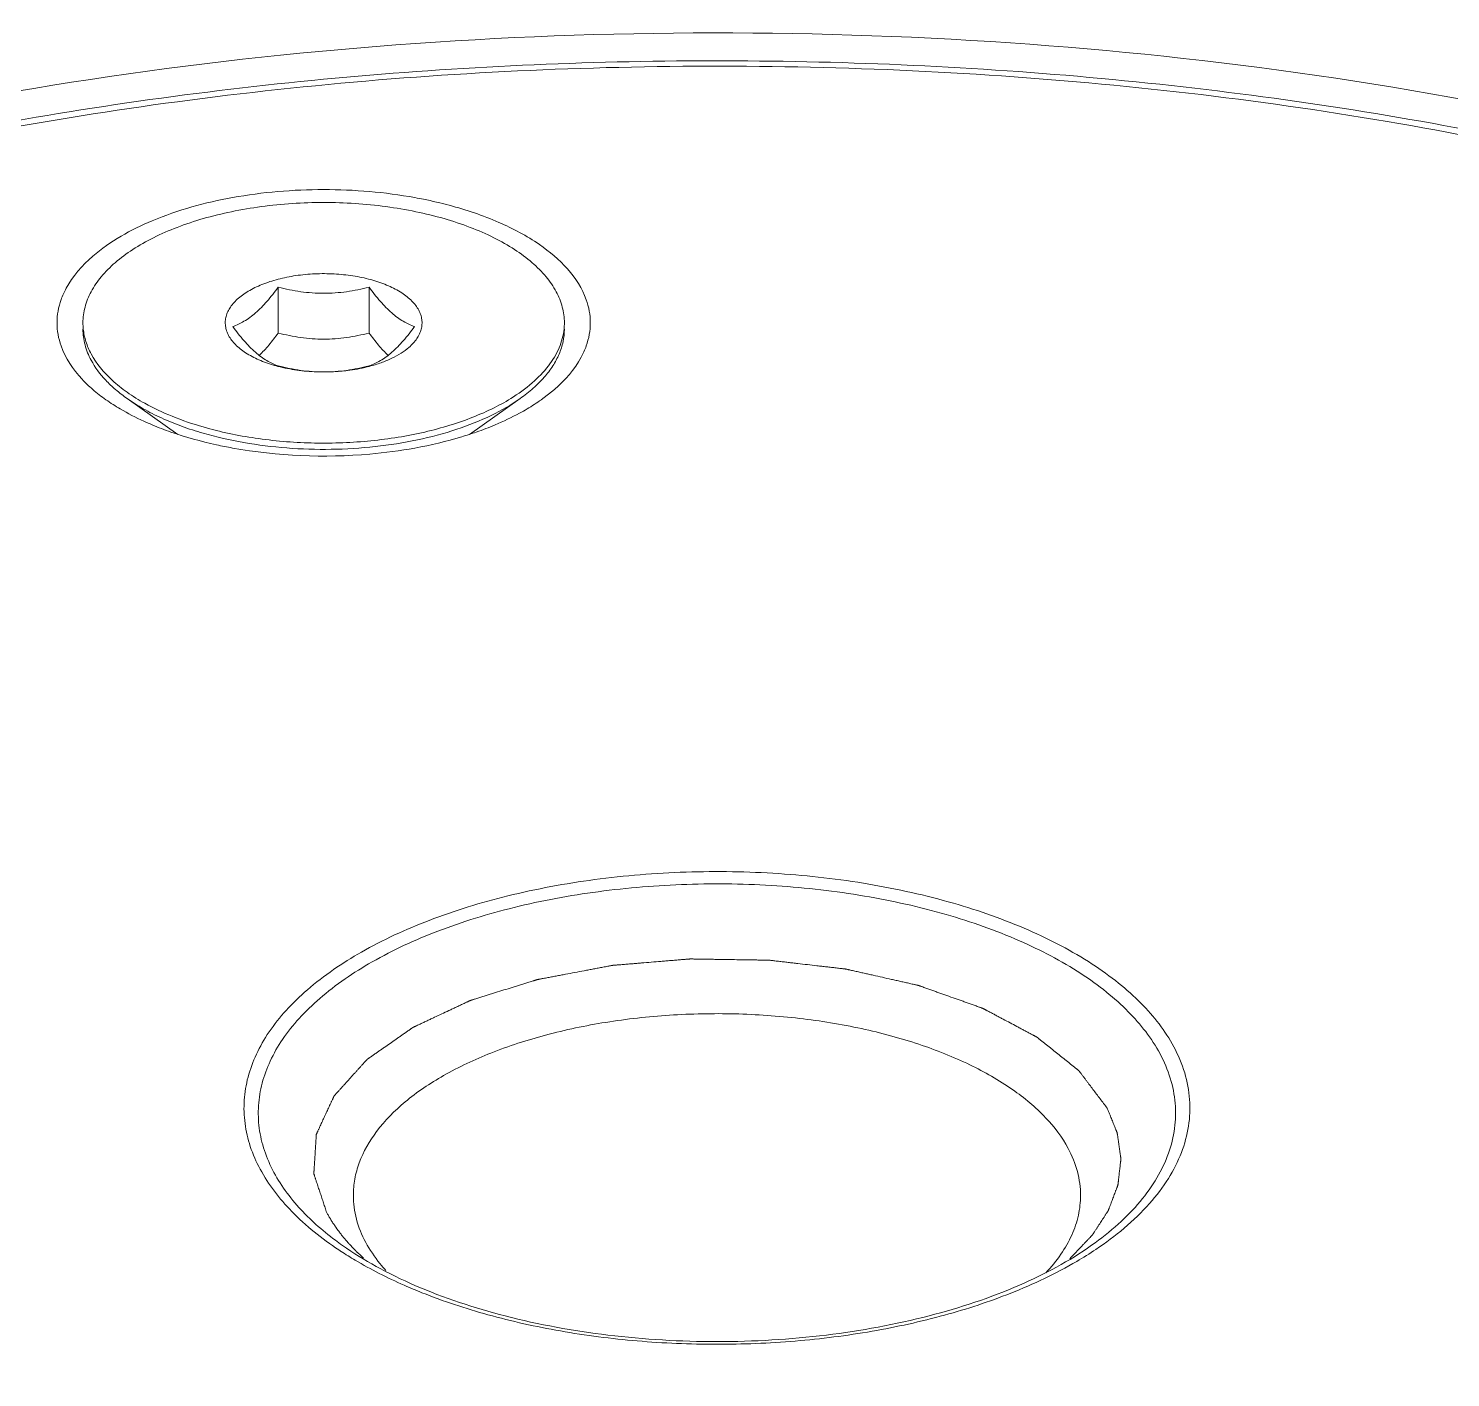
# Model space of a CAD drawing. Header units: millimetres. Extents: x 0 to 4009, y 0 to 2835.
# Drawn here: x 1967.75 to 2002.95, y 2463.78 to 2497.2 of the extents above; entities that cross this region are included whole.
import ezdxf

# ---------------------------------------------------------------- set-up
doc = ezdxf.new("R2010")
doc.units = ezdxf.units.MM
doc.layers.get('0').update_dxf_attribs({"lineweight": 13})

msp = doc.modelspace()

# ---------------------------------------------------------------- linework, layer by layer
for p, q in [((1973.934, 2490.787), (1973.934, 2489.651)), ((1976.184, 2490.787), (1976.184, 2489.651)), ((1971.448, 2487.143), (1970.194, 2488.03)), ((1978.67, 2487.143), (1979.924, 2488.03)), ((1980.775, 2488.255), (1980.446, 2488.001)), ((1994.068, 2467.059), (1994.064, 2467.056))]:
    msp.add_line(p, q)
for centre, radius, start, end in [((1970.599, 2489.905), 1.498, 180.0105, 185.9078), ((1979.522, 2489.905), 1.496, 354.0492, 359.996), ((1974.847, 2492.335), 3.627, 253.9012, 255.3331), ((1975.231, 2492.485), 3.782, 283.8414, 284.6791), ((1975.059, 2493.559), 4.872, 267.9886, 270.9745), ((1975.06, 2493.509), 4.822, 270.9701, 273.5151), ((1975.064, 2493.446), 4.758, 273.5146, 274.9839), ((1972.626, 2492.194), 5.131, 234.826, 239.5326), ((1977.481, 2492.213), 5.152, 300.4703, 305.1499), ((1973.934, 2494.824), 8.073, 247.2844, 250.808), ((1976.192, 2494.797), 8.045, 289.2014, 292.7385), ((1980.334, 2474.308), 8.845, 236.3501, 236.7834), ((1980.666, 2474.824), 9.459, 236.8147, 239.317)]:
    msp.add_arc(centre, radius, start, end)
for points, knots in [([(2036.39, 2477.044), (2034.958, 2479.852), (2031.454, 2483.689), (2025.636, 2487.693), (2020.146, 2490.501), (2013.906, 2492.869), (2004.552, 2495.44), (1991.924, 2497.223), (1976.512, 2497.14), (1963.95, 2495.219), (1954.7, 2492.543), (1948.564, 2490.104), (1943.205, 2487.242), (1940.063, 2484.972), (1938.678, 2483.773)], [0, 0, 0, 0, 0.088881, 0.141375, 0.199264, 0.262136, 0.329285, 0.472453, 0.620055, 0.762514, 0.829074, 0.891229, 0.948342, 1, 1, 1, 1]), ([(1932.194, 2469.594), (1932.194, 2470.424), (1932.346, 2472.103), (1933.02, 2474.576), (1934.127, 2476.987), (1935.646, 2479.312), (1937.557, 2481.537), (1939.84, 2483.651), (1942.476, 2485.64), (1945.444, 2487.494), (1948.721, 2489.202), (1952.282, 2490.752), (1956.099, 2492.133), (1961.577, 2493.762), (1968.865, 2495.294), (1977.974, 2496.311), (1987.299, 2496.504), (1996.545, 2495.867), (2004.037, 2494.645), (2009.745, 2493.255), (2013.774, 2492.039), (2017.574, 2490.645), (2021.115, 2489.083), (2024.37, 2487.364), (2027.314, 2485.5), (2029.926, 2483.5), (2032.846, 2480.757), (2034.629, 2478.402), (2035.517, 2476.744)], [0, 0, 0, 0, 0.020646, 0.041676, 0.063474, 0.086348, 0.110553, 0.136267, 0.163599, 0.192589, 0.223223, 0.255438, 0.289128, 0.324158, 0.397531, 0.474028, 0.551881, 0.629235, 0.704266, 0.740391, 0.775328, 0.808915, 0.841018, 0.871534, 0.900403, 0.927615, 0.953214, 1, 1, 1, 1]), ([(2034.636, 2477.138), (2034.185, 2477.98), (2033.101, 2479.648), (2031.064, 2481.973), (2028.587, 2484.183), (2025.693, 2486.259), (2022.41, 2488.181), (2018.768, 2489.934), (2014.802, 2491.5), (2010.55, 2492.864), (2006.051, 2494.015), (1999.713, 2495.262), (1991.475, 2496.208), (1981.446, 2496.37), (1971.544, 2495.564), (1963.581, 2494.09), (1957.592, 2492.433), (1953.43, 2491), (1949.568, 2489.37), (1946.043, 2487.559), (1942.886, 2485.583), (1940.128, 2483.461), (1938.148, 2481.551), (1936.802, 2479.967), (1935.654, 2478.407), (1934.493, 2476.398), (1933.564, 2473.879), (1933.138, 2471.318), (1933.223, 2468.745), (1933.818, 2466.196), (1934.528, 2464.575), (1934.952, 2463.783)], [0, 0, 0, 0, 0.022934, 0.047544, 0.074031, 0.10249, 0.132931, 0.165291, 0.199452, 0.235247, 0.272476, 0.310905, 0.3903, 0.471244, 0.55141, 0.628527, 0.665302, 0.700574, 0.734151, 0.765882, 0.795666, 0.823463, 0.849311, 0.861546, 0.873352, 0.895795, 0.917016, 0.937486, 0.957762, 0.978422, 1, 1, 1, 1]), ([(1969.343, 2491.555), (1969.776, 2491.929), (1970.901, 2492.55), (1972.856, 2493.083), (1975.059, 2493.269), (1976.573, 2493.141), (1977.316, 2493.006)], [0, 0, 0, 0, 0.206306, 0.454834, 0.727416, 1, 1, 1, 1]), ([(1977.316, 2493.006), (1977.389, 2492.993), (1977.674, 2492.938), (1977.958, 2492.872), (1978.167, 2492.816)], [0, 0, 0, 0, 0.25414, 1, 1, 1, 1]), ([(1978.038, 2492.485), (1977.808, 2492.552), (1977.332, 2492.668), (1976.596, 2492.792), (1975.834, 2492.868), (1975.059, 2492.893), (1974.284, 2492.868), (1973.522, 2492.792), (1972.786, 2492.668), (1972.089, 2492.498), (1971.442, 2492.283), (1970.856, 2492.029), (1970.34, 2491.738), (1969.903, 2491.415), (1969.553, 2491.066), (1969.295, 2490.694), (1969.137, 2490.305), (1969.101, 2490.036), (1969.101, 2489.905)], [0, 0, 0, 0, 0.070402, 0.143616, 0.218736, 0.294834, 0.370931, 0.446055, 0.519262, 0.589668, 0.656485, 0.719057, 0.776906, 0.829795, 0.877802, 0.92142, 0.961647, 1, 1, 1, 1]), ([(1978.167, 2492.816), (1978.585, 2492.704), (1979.364, 2492.441), (1980.606, 2491.789), (1981.36, 2491.04), (1981.559, 2490.478)], [0, 0, 0, 0, 0.306727, 0.577589, 1, 1, 1, 1]), ([(1981.018, 2489.905), (1981.018, 2490.036), (1980.981, 2490.305), (1980.823, 2490.694), (1980.565, 2491.066), (1980.215, 2491.415), (1979.778, 2491.738), (1979.263, 2492.029), (1978.676, 2492.283), (1978.257, 2492.422), (1978.038, 2492.485)], [0, 0, 0, 0, 0.093469, 0.191504, 0.297803, 0.414799, 0.543694, 0.684666, 0.837174, 1, 1, 1, 1]), ([(1968.56, 2490.479), (1968.594, 2490.575), (1968.778, 2490.984), (1969.083, 2491.33), (1969.343, 2491.555)], [0, 0, 0, 0, 0.229745, 1, 1, 1, 1]), ([(1976.277, 2490.96), (1976.134, 2491.001), (1975.836, 2491.067), (1975.374, 2491.12), (1974.901, 2491.128), (1974.434, 2491.09), (1973.99, 2491.008), (1973.586, 2490.884), (1973.236, 2490.725), (1973.035, 2490.588), (1972.95, 2490.514)], [0, 0, 0, 0, 0.128611, 0.263628, 0.401279, 0.537607, 0.668749, 0.791211, 0.902193, 1, 1, 1, 1]), ([(1977.168, 2489.296), (1977.207, 2489.329), (1977.278, 2489.398), (1977.367, 2489.509), (1977.433, 2489.625), (1977.477, 2489.744), (1977.497, 2489.865), (1977.493, 2489.986), (1977.465, 2490.106), (1977.414, 2490.224), (1977.339, 2490.339), (1977.206, 2490.491), (1976.984, 2490.664), (1976.656, 2490.835), (1976.409, 2490.922), (1976.277, 2490.96)], [0, 0, 0, 0, 0.062761, 0.121167, 0.1757, 0.227248, 0.276977, 0.32624, 0.376438, 0.428866, 0.484593, 0.544387, 0.677689, 0.830135, 1, 1, 1, 1]), ([(1972.95, 2490.514), (1972.911, 2490.481), (1972.841, 2490.413), (1972.752, 2490.301), (1972.685, 2490.185), (1972.641, 2490.067), (1972.621, 2489.946), (1972.625, 2489.824), (1972.653, 2489.704), (1972.705, 2489.586), (1972.779, 2489.471), (1972.912, 2489.32), (1973.134, 2489.146), (1973.462, 2488.975), (1973.709, 2488.889), (1973.841, 2488.85)], [0, 0, 0, 0, 0.062761, 0.121167, 0.1757, 0.227248, 0.276977, 0.32624, 0.376438, 0.428866, 0.484593, 0.544387, 0.677689, 0.830135, 1, 1, 1, 1]), ([(1973.372, 2490.149), (1973.473, 2490.237), (1973.671, 2490.442), (1973.846, 2490.666), (1973.934, 2490.787)], [0, 0, 0, 0, 0.47416, 1, 1, 1, 1]), ([(1976.184, 2490.787), (1976.001, 2490.741), (1975.629, 2490.664), (1975.059, 2490.622), (1974.49, 2490.664), (1974.118, 2490.741), (1973.934, 2490.787)], [0, 0, 0, 0, 0.249369, 0.5, 0.750631, 1, 1, 1, 1]), ([(1977.309, 2489.812), (1977.213, 2489.847), (1977.013, 2489.941), (1976.726, 2490.152), (1976.447, 2490.442), (1976.272, 2490.666), (1976.184, 2490.787)], [0, 0, 0, 0, 0.203593, 0.435936, 0.703391, 1, 1, 1, 1]), ([(1968.559, 2489.332), (1968.495, 2489.515), (1968.423, 2489.905), (1968.495, 2490.296), (1968.56, 2490.479)], [0, 0, 0, 0, 0.499811, 1, 1, 1, 1]), ([(1972.809, 2489.812), (1972.905, 2489.847), (1973.105, 2489.941), (1973.283, 2490.072), (1973.372, 2490.149)], [0, 0, 0, 0, 0.467037, 1, 1, 1, 1]), ([(1981.559, 2490.478), (1981.623, 2490.295), (1981.695, 2489.905), (1981.623, 2489.515), (1981.559, 2489.332)], [0, 0, 0, 0, 0.499811, 1, 1, 1, 1]), ([(1972.809, 2489.812), (1972.897, 2489.692), (1973.072, 2489.467), (1973.351, 2489.178), (1973.638, 2488.967), (1973.838, 2488.873), (1973.934, 2488.838)], [0, 0, 0, 0, 0.296609, 0.564064, 0.796406, 1, 1, 1, 1]), ([(1977.309, 2489.812), (1977.221, 2489.692), (1977.046, 2489.468), (1976.848, 2489.263), (1976.747, 2489.174)], [0, 0, 0, 0, 0.52584, 1, 1, 1, 1]), ([(1969.304, 2488.978), (1969.239, 2489.099), (1969.137, 2489.35), (1969.101, 2489.619), (1969.101, 2489.75)], [0, 0, 0, 0, 0.511935, 1, 1, 1, 1]), ([(1969.109, 2489.751), (1969.12, 2489.646), (1969.165, 2489.432), (1969.252, 2489.231), (1969.304, 2489.133)], [0, 0, 0, 0, 0.48875, 1, 1, 1, 1]), ([(1973.465, 2489.099), (1973.548, 2489.179), (1973.712, 2489.358), (1973.86, 2489.55), (1973.934, 2489.651)], [0, 0, 0, 0, 0.480006, 1, 1, 1, 1]), ([(1973.934, 2489.651), (1974.118, 2489.606), (1974.49, 2489.529), (1975.059, 2489.486), (1975.629, 2489.529), (1976.001, 2489.606), (1976.184, 2489.651)], [0, 0, 0, 0, 0.249369, 0.5, 0.750631, 1, 1, 1, 1]), ([(1976.184, 2489.651), (1976.258, 2489.55), (1976.406, 2489.358), (1976.57, 2489.179), (1976.654, 2489.098)], [0, 0, 0, 0, 0.520021, 1, 1, 1, 1]), ([(1980.622, 2488.838), (1980.728, 2488.976), (1980.863, 2489.197), (1980.972, 2489.513), (1981.001, 2489.672), (1981.01, 2489.75)], [0, 0, 0, 0, 0.520142, 0.763527, 1, 1, 1, 1]), ([(1981.018, 2489.75), (1981.018, 2489.645), (1980.995, 2489.433), (1980.929, 2489.229), (1980.887, 2489.13)], [0, 0, 0, 0, 0.492161, 1, 1, 1, 1]), ([(1969.343, 2488.255), (1969.25, 2488.336), (1968.928, 2488.643), (1968.667, 2489.027), (1968.559, 2489.332)], [0, 0, 0, 0, 0.27505, 1, 1, 1, 1]), ([(1969.304, 2489.133), (1969.435, 2488.889), (1969.723, 2488.548), (1970.199, 2488.17), (1970.481, 2487.995), (1970.631, 2487.912)], [0, 0, 0, 0, 0.45623, 0.716827, 1, 1, 1, 1]), ([(1976.747, 2489.174), (1976.658, 2489.098), (1976.48, 2488.967), (1976.28, 2488.873), (1976.184, 2488.838)], [0, 0, 0, 0, 0.532969, 1, 1, 1, 1]), ([(1976.189, 2488.826), (1976.288, 2488.852), (1976.477, 2488.91), (1976.741, 2489.019), (1976.972, 2489.145), (1977.108, 2489.244), (1977.168, 2489.296)], [0, 0, 0, 0, 0.279516, 0.540776, 0.781432, 1, 1, 1, 1]), ([(1980.887, 2489.13), (1980.844, 2489.029), (1980.735, 2488.826), (1980.518, 2488.543), (1980.245, 2488.273), (1980.036, 2488.109), (1979.924, 2488.03)], [0, 0, 0, 0, 0.223626, 0.463201, 0.721485, 1, 1, 1, 1]), ([(1981.559, 2489.332), (1981.524, 2489.235), (1981.34, 2488.826), (1981.035, 2488.48), (1980.775, 2488.255)], [0, 0, 0, 0, 0.229745, 1, 1, 1, 1]), ([(1970.194, 2488.03), (1970.096, 2488.099), (1969.911, 2488.242), (1969.594, 2488.542), (1969.4, 2488.798), (1969.304, 2488.978)], [0, 0, 0, 0, 0.27524, 0.533045, 1, 1, 1, 1]), ([(1973.929, 2488.826), (1974.082, 2488.786), (1974.4, 2488.724), (1974.723, 2488.696), (1974.888, 2488.69)], [0, 0, 0, 0, 0.489329, 1, 1, 1, 1]), ([(1973.934, 2488.838), (1974.118, 2488.792), (1974.49, 2488.716), (1975.059, 2488.673), (1975.629, 2488.716), (1976.001, 2488.792), (1976.184, 2488.838)], [0, 0, 0, 0, 0.249369, 0.5, 0.750631, 1, 1, 1, 1]), ([(1975.478, 2488.705), (1975.534, 2488.71), (1975.756, 2488.734), (1975.975, 2488.773), (1976.136, 2488.813)], [0, 0, 0, 0, 0.256008, 1, 1, 1, 1]), ([(1979.689, 2488.03), (1979.875, 2488.145), (1980.213, 2488.386), (1980.504, 2488.684), (1980.622, 2488.838)], [0, 0, 0, 0, 0.529004, 1, 1, 1, 1]), ([(1972.08, 2487.17), (1971.899, 2487.222), (1971.548, 2487.336), (1971.051, 2487.538), (1970.599, 2487.765), (1970.322, 2487.939), (1970.194, 2488.03)], [0, 0, 0, 0, 0.272061, 0.530387, 0.773325, 1, 1, 1, 1]), ([(1979.924, 2488.03), (1979.699, 2487.87), (1979.189, 2487.579), (1978.333, 2487.241), (1977.368, 2486.985), (1976.326, 2486.822), (1975.242, 2486.755), (1974.152, 2486.788), (1973.093, 2486.92), (1972.408, 2487.075), (1972.08, 2487.17)], [0, 0, 0, 0, 0.10215, 0.216038, 0.339759, 0.470638, 0.605509, 0.740965, 0.873547, 1, 1, 1, 1]), ([(1977.483, 2487.183), (1977.692, 2487.23), (1978.098, 2487.335), (1978.678, 2487.53), (1979.208, 2487.757), (1979.536, 2487.935), (1979.689, 2488.03)], [0, 0, 0, 0, 0.271073, 0.529371, 0.772859, 1, 1, 1, 1]), ([(1970.817, 2487.377), (1970.746, 2487.407), (1970.476, 2487.525), (1970.213, 2487.66), (1970.024, 2487.772)], [0, 0, 0, 0, 0.259491, 1, 1, 1, 1]), ([(1970.631, 2487.912), (1970.85, 2487.79), (1971.324, 2487.568), (1971.819, 2487.4), (1972.08, 2487.325)], [0, 0, 0, 0, 0.479531, 1, 1, 1, 1]), ([(1980.094, 2487.772), (1980.033, 2487.736), (1979.776, 2487.591), (1979.508, 2487.464), (1979.302, 2487.377)], [0, 0, 0, 0, 0.240482, 1, 1, 1, 1]), ([(1972.08, 2487.325), (1972.501, 2487.203), (1973.386, 2487.018), (1974.751, 2486.903), (1976.132, 2486.947), (1977.042, 2487.085), (1977.483, 2487.183)], [0, 0, 0, 0, 0.241353, 0.495388, 0.751794, 1, 1, 1, 1]), ([(1972.802, 2486.804), (1972.669, 2486.828), (1972.154, 2486.931), (1971.647, 2487.072), (1971.28, 2487.2)], [0, 0, 0, 0, 0.258636, 1, 1, 1, 1]), ([(1978.838, 2487.2), (1978.719, 2487.158), (1978.22, 2486.996), (1977.708, 2486.875), (1977.317, 2486.804)], [0, 0, 0, 0, 0.240931, 1, 1, 1, 1]), ([(1977.317, 2486.804), (1976.949, 2486.737), (1975.452, 2486.54), (1973.919, 2486.601), (1972.802, 2486.804)], [0, 0, 0, 0, 0.24761, 1, 1, 1, 1]), ([(1973.486, 2468.946), (1973.39, 2469.125), (1973.229, 2469.493), (1973.094, 2470.071), (1973.074, 2470.655), (1973.171, 2471.236), (1973.382, 2471.808), (1973.703, 2472.364), (1974.131, 2472.899), (1974.863, 2473.605), (1976.033, 2474.399), (1977.712, 2475.168), (1979.654, 2475.761), (1981.788, 2476.156), (1984.034, 2476.339), (1986.31, 2476.302), (1988.528, 2476.047), (1990.607, 2475.584), (1992.468, 2474.93), (1993.824, 2474.223), (1994.73, 2473.574), (1995.452, 2472.93), (1995.89, 2472.37), (1996.102, 2471.976)], [0, 0, 0, 0, 0.021577, 0.042257, 0.062544, 0.08302, 0.104248, 0.126701, 0.150738, 0.176595, 0.234131, 0.299418, 0.371459, 0.448606, 0.528805, 0.609781, 0.689207, 0.764865, 0.834811, 0.897585, 0.926053, 0.952554, 1, 1, 1, 1]), ([(1973.827, 2468.864), (1973.734, 2469.039), (1973.578, 2469.395), (1973.447, 2469.956), (1973.428, 2470.522), (1973.522, 2471.086), (1973.726, 2471.64), (1974.038, 2472.179), (1974.453, 2472.699), (1975.163, 2473.383), (1976.298, 2474.153), (1977.925, 2474.899), (1979.809, 2475.474), (1981.878, 2475.857), (1984.057, 2476.034), (1986.264, 2475.999), (1988.415, 2475.752), (1990.431, 2475.302), (1992.236, 2474.668), (1993.552, 2473.983), (1994.43, 2473.353), (1995.13, 2472.728), (1995.555, 2472.186), (1995.761, 2471.803)], [0, 0, 0, 0, 0.021578, 0.042258, 0.062544, 0.08302, 0.104248, 0.126701, 0.150738, 0.176595, 0.234131, 0.299418, 0.371459, 0.448606, 0.528805, 0.609781, 0.689207, 0.764865, 0.834811, 0.897585, 0.926052, 0.952554, 1, 1, 1, 1]), ([(1975.135, 2467.867), (1975.121, 2467.908), (1975.095, 2467.988), (1975.055, 2468.108), (1975.015, 2468.228), (1974.982, 2468.329), (1974.955, 2468.409), (1974.935, 2468.469), (1974.916, 2468.529), (1974.896, 2468.589), (1974.879, 2468.64), (1974.866, 2468.68), (1974.856, 2468.71), (1974.846, 2468.74), (1974.838, 2468.765), (1974.831, 2468.785), (1974.827, 2468.798), (1974.823, 2468.808), (1974.821, 2468.815), (1974.819, 2468.821), (1974.817, 2468.826), (1974.817, 2468.828), (1974.816, 2468.83), (1974.816, 2468.832), (1974.816, 2468.835), (1974.817, 2468.839), (1974.817, 2468.845), (1974.817, 2468.853), (1974.818, 2468.863), (1974.819, 2468.876), (1974.82, 2468.896), (1974.822, 2468.922), (1974.824, 2468.952), (1974.825, 2468.983), (1974.828, 2469.023), (1974.831, 2469.074), (1974.835, 2469.135), (1974.84, 2469.216), (1974.847, 2469.318), (1974.853, 2469.419), (1974.858, 2469.501), (1974.862, 2469.562), (1974.865, 2469.612), (1974.868, 2469.653), (1974.87, 2469.684), (1974.871, 2469.714), (1974.873, 2469.739), (1974.874, 2469.76), (1974.875, 2469.772), (1974.876, 2469.783), (1974.876, 2469.79), (1974.877, 2469.797), (1974.877, 2469.801), (1974.877, 2469.804), (1974.877, 2469.806), (1974.878, 2469.807), (1974.879, 2469.81), (1974.881, 2469.814), (1974.884, 2469.82), (1974.888, 2469.828), (1974.892, 2469.838), (1974.898, 2469.85), (1974.907, 2469.87), (1974.918, 2469.895), (1974.932, 2469.924), (1974.946, 2469.954), (1974.964, 2469.994), (1974.987, 2470.043), (1975.014, 2470.103), (1975.051, 2470.182), (1975.097, 2470.281), (1975.142, 2470.38), (1975.179, 2470.459), (1975.206, 2470.519), (1975.229, 2470.568), (1975.248, 2470.608), (1975.261, 2470.637), (1975.275, 2470.667), (1975.287, 2470.692), (1975.296, 2470.712), (1975.301, 2470.724), (1975.306, 2470.734), (1975.309, 2470.741), (1975.312, 2470.748), (1975.314, 2470.752), (1975.315, 2470.754), (1975.316, 2470.756), (1975.318, 2470.758), (1975.32, 2470.76), (1975.324, 2470.765), (1975.329, 2470.77), (1975.335, 2470.778), (1975.344, 2470.787), (1975.355, 2470.799), (1975.372, 2470.818), (1975.393, 2470.841), (1975.418, 2470.869), (1975.444, 2470.898), (1975.478, 2470.935), (1975.521, 2470.983), (1975.572, 2471.039), (1975.64, 2471.115), (1975.725, 2471.209), (1975.81, 2471.303), (1975.878, 2471.379), (1975.929, 2471.435), (1975.972, 2471.482), (1976.006, 2471.52), (1976.032, 2471.548), (1976.057, 2471.577), (1976.078, 2471.6), (1976.095, 2471.619), (1976.106, 2471.631), (1976.115, 2471.64), (1976.121, 2471.647), (1976.126, 2471.653), (1976.13, 2471.657), (1976.132, 2471.66), (1976.134, 2471.662), (1976.136, 2471.663), (1976.139, 2471.665), (1976.144, 2471.669), (1976.151, 2471.674), (1976.16, 2471.68), (1976.172, 2471.688), (1976.187, 2471.699), (1976.211, 2471.715), (1976.24, 2471.736), (1976.276, 2471.761), (1976.311, 2471.786), (1976.359, 2471.819), (1976.418, 2471.86), (1976.489, 2471.909), (1976.583, 2471.976), (1976.702, 2472.058), (1976.82, 2472.141), (1976.915, 2472.207), (1976.986, 2472.257), (1977.045, 2472.298), (1977.092, 2472.331), (1977.128, 2472.356), (1977.163, 2472.381), (1977.193, 2472.401), (1977.217, 2472.418), (1977.231, 2472.428), (1977.243, 2472.436), (1977.252, 2472.443), (1977.259, 2472.448), (1977.265, 2472.451), (1977.268, 2472.453), (1977.27, 2472.455), (1977.273, 2472.456), (1977.276, 2472.458), (1977.283, 2472.461), (1977.292, 2472.465), (1977.303, 2472.471), (1977.318, 2472.478), (1977.336, 2472.486), (1977.366, 2472.5), (1977.403, 2472.518), (1977.448, 2472.538), (1977.492, 2472.559), (1977.551, 2472.587), (1977.625, 2472.622), (1977.714, 2472.664), (1977.833, 2472.719), (1977.981, 2472.789), (1978.129, 2472.859), (1978.248, 2472.914), (1978.337, 2472.956), (1978.411, 2472.991), (1978.47, 2473.019), (1978.515, 2473.039), (1978.559, 2473.06), (1978.596, 2473.078), (1978.626, 2473.092), (1978.644, 2473.1), (1978.659, 2473.107), (1978.67, 2473.113), (1978.68, 2473.117), (1978.686, 2473.12), (1978.69, 2473.122), (1978.692, 2473.123), (1978.696, 2473.124), (1978.7, 2473.125), (1978.708, 2473.128), (1978.718, 2473.131), (1978.731, 2473.135), (1978.749, 2473.14), (1978.77, 2473.147), (1978.805, 2473.158), (1978.848, 2473.171), (1978.899, 2473.188), (1978.951, 2473.204), (1979.02, 2473.225), (1979.106, 2473.252), (1979.21, 2473.285), (1979.348, 2473.328), (1979.52, 2473.382), (1979.692, 2473.435), (1979.83, 2473.478), (1979.934, 2473.511), (1980.02, 2473.538), (1980.089, 2473.559), (1980.141, 2473.575), (1980.192, 2473.592), (1980.236, 2473.605), (1980.27, 2473.616), (1980.292, 2473.623), (1980.309, 2473.628), (1980.322, 2473.632), (1980.333, 2473.635), (1980.34, 2473.638), (1980.344, 2473.639), (1980.347, 2473.64), (1980.351, 2473.641), (1980.356, 2473.642), (1980.365, 2473.643), (1980.377, 2473.646), (1980.391, 2473.648), (1980.41, 2473.652), (1980.435, 2473.657), (1980.473, 2473.664), (1980.522, 2473.673), (1980.58, 2473.684), (1980.638, 2473.695), (1980.715, 2473.71), (1980.812, 2473.728), (1980.928, 2473.75), (1981.083, 2473.779), (1981.277, 2473.816), (1981.47, 2473.852), (1981.625, 2473.881), (1981.741, 2473.903), (1981.838, 2473.922), (1981.915, 2473.936), (1981.973, 2473.947), (1982.032, 2473.958), (1982.08, 2473.967), (1982.119, 2473.975), (1982.148, 2473.98), (1982.172, 2473.985), (1982.189, 2473.988), (1982.199, 2473.99), (1982.206, 2473.991), (1982.213, 2473.992), (1982.223, 2473.993), (1982.241, 2473.994), (1982.266, 2473.996), (1982.296, 2473.999), (1982.336, 2474.002), (1982.386, 2474.006), (1982.446, 2474.011), (1982.507, 2474.016), (1982.587, 2474.023), (1982.687, 2474.031), (1982.807, 2474.041), (1982.968, 2474.054), (1983.168, 2474.071), (1983.369, 2474.087), (1983.529, 2474.101), (1983.65, 2474.111), (1983.77, 2474.121), (1983.87, 2474.129), (1983.951, 2474.136), (1984.001, 2474.14), (1984.041, 2474.143), (1984.071, 2474.146), (1984.096, 2474.148), (1984.114, 2474.149), (1984.124, 2474.15), (1984.131, 2474.151), (1984.139, 2474.15), (1984.149, 2474.15), (1984.167, 2474.15), (1984.192, 2474.15), (1984.223, 2474.149), (1984.263, 2474.148), (1984.314, 2474.148), (1984.395, 2474.146), (1984.497, 2474.145), (1984.619, 2474.143), (1984.741, 2474.141), (1984.903, 2474.138), (1985.107, 2474.135), (1985.31, 2474.132), (1985.472, 2474.129), (1985.594, 2474.128), (1985.716, 2474.126), (1985.818, 2474.124), (1985.899, 2474.123), (1985.95, 2474.122), (1985.99, 2474.121), (1986.021, 2474.121), (1986.046, 2474.12), (1986.064, 2474.12), (1986.074, 2474.12), (1986.082, 2474.12), (1986.089, 2474.119), (1986.099, 2474.118), (1986.117, 2474.116), (1986.141, 2474.113), (1986.171, 2474.11), (1986.211, 2474.105), (1986.26, 2474.099), (1986.339, 2474.09), (1986.438, 2474.079), (1986.557, 2474.065), (1986.676, 2474.051), (1986.835, 2474.033), (1987.033, 2474.01), (1987.231, 2473.987), (1987.389, 2473.969), (1987.508, 2473.955), (1987.607, 2473.944), (1987.686, 2473.935), (1987.746, 2473.928), (1987.805, 2473.921), (1987.855, 2473.915), (1987.894, 2473.911), (1987.924, 2473.907), (1987.949, 2473.904), (1987.966, 2473.902), (1987.976, 2473.901), (1987.984, 2473.901), (1987.991, 2473.899), (1988, 2473.897), (1988.017, 2473.893), (1988.04, 2473.888), (1988.068, 2473.881), (1988.106, 2473.873), (1988.153, 2473.862), (1988.21, 2473.849), (1988.266, 2473.837), (1988.342, 2473.819), (1988.436, 2473.798), (1988.549, 2473.773), (1988.7, 2473.739), (1988.889, 2473.696), (1989.077, 2473.653), (1989.228, 2473.619), (1989.341, 2473.594), (1989.436, 2473.573), (1989.511, 2473.556), (1989.568, 2473.543), (1989.624, 2473.53), (1989.671, 2473.519), (1989.709, 2473.511), (1989.733, 2473.505), (1989.752, 2473.501), (1989.766, 2473.498), (1989.777, 2473.495), (1989.786, 2473.494), (1989.79, 2473.492), (1989.794, 2473.492), (1989.797, 2473.491), (1989.801, 2473.489), (1989.808, 2473.486), (1989.819, 2473.483), (1989.831, 2473.478), (1989.848, 2473.472), (1989.868, 2473.465), (1989.901, 2473.453), (1989.943, 2473.438), (1989.992, 2473.421), (1990.042, 2473.403), (1990.108, 2473.379), (1990.191, 2473.35), (1990.29, 2473.314), (1990.422, 2473.267), (1990.587, 2473.208), (1990.753, 2473.148), (1990.885, 2473.101), (1990.984, 2473.066), (1991.067, 2473.036), (1991.133, 2473.012), (1991.182, 2472.995), (1991.232, 2472.977), (1991.273, 2472.962), (1991.306, 2472.95), (1991.327, 2472.943), (1991.344, 2472.937), (1991.356, 2472.932), (1991.366, 2472.929), (1991.374, 2472.926), (1991.378, 2472.925), (1991.381, 2472.924), (1991.383, 2472.922), (1991.387, 2472.92), (1991.393, 2472.917), (1991.402, 2472.912), (1991.412, 2472.907), (1991.426, 2472.9), (1991.443, 2472.89), (1991.471, 2472.875), (1991.506, 2472.857), (1991.548, 2472.835), (1991.59, 2472.812), (1991.645, 2472.783), (1991.715, 2472.746), (1991.798, 2472.701), (1991.91, 2472.642), (1992.049, 2472.568), (1992.188, 2472.494), (1992.299, 2472.435), (1992.383, 2472.39), (1992.452, 2472.353), (1992.508, 2472.323), (1992.55, 2472.301), (1992.592, 2472.279), (1992.626, 2472.26), (1992.654, 2472.246), (1992.672, 2472.236), (1992.686, 2472.229), (1992.696, 2472.223), (1992.705, 2472.219), (1992.711, 2472.216), (1992.714, 2472.214), (1992.717, 2472.212), (1992.719, 2472.211), (1992.722, 2472.208), (1992.726, 2472.205), (1992.733, 2472.199), (1992.741, 2472.193), (1992.752, 2472.184), (1992.765, 2472.173), (1992.787, 2472.156), (1992.814, 2472.135), (1992.846, 2472.109), (1992.878, 2472.083), (1992.922, 2472.048), (1992.975, 2472.005), (1993.04, 2471.954), (1993.126, 2471.885), (1993.234, 2471.798), (1993.342, 2471.712), (1993.428, 2471.643), (1993.492, 2471.592), (1993.546, 2471.548), (1993.589, 2471.514), (1993.622, 2471.488), (1993.654, 2471.462), (1993.681, 2471.441), (1993.703, 2471.423), (1993.716, 2471.413), (1993.727, 2471.404), (1993.735, 2471.398), (1993.742, 2471.392), (1993.746, 2471.388), (1993.749, 2471.386), (1993.751, 2471.385), (1993.752, 2471.383), (1993.754, 2471.38), (1993.757, 2471.376), (1993.762, 2471.37), (1993.768, 2471.363), (1993.775, 2471.353), (1993.784, 2471.341), (1993.799, 2471.322), (1993.817, 2471.298), (1993.839, 2471.269), (1993.861, 2471.24), (1993.89, 2471.201), (1993.927, 2471.152), (1993.97, 2471.094), (1994.029, 2471.017), (1994.102, 2470.92), (1994.19, 2470.804), (1994.278, 2470.688), (1994.365, 2470.572), (1994.424, 2470.494), (1994.453, 2470.456)], [0, 0, 0, 0, 0.007812, 0.015625, 0.023438, 0.03125, 0.035156, 0.039062, 0.042969, 0.046875, 0.050781, 0.052734, 0.054688, 0.056641, 0.058594, 0.05957, 0.060547, 0.061035, 0.061523, 0.062012, 0.062256, 0.062378, 0.0625, 0.062622, 0.062744, 0.062988, 0.063477, 0.063965, 0.064453, 0.06543, 0.066406, 0.068359, 0.070312, 0.072266, 0.074219, 0.078125, 0.082031, 0.085938, 0.09375, 0.101562, 0.105469, 0.109375, 0.113281, 0.115234, 0.117188, 0.119141, 0.121094, 0.12207, 0.123047, 0.123535, 0.124023, 0.124512, 0.124756, 0.124878, 0.125, 0.125122, 0.125244, 0.125488, 0.125977, 0.126465, 0.126953, 0.12793, 0.128906, 0.130859, 0.132812, 0.134766, 0.136719, 0.140625, 0.144531, 0.148438, 0.15625, 0.164062, 0.167969, 0.171875, 0.175781, 0.177734, 0.179688, 0.181641, 0.183594, 0.18457, 0.185547, 0.186035, 0.186523, 0.187012, 0.187256, 0.187378, 0.1875, 0.187622, 0.187744, 0.187988, 0.188477, 0.188965, 0.189453, 0.19043, 0.191406, 0.193359, 0.195312, 0.197266, 0.199219, 0.203125, 0.207031, 0.210938, 0.21875, 0.226562, 0.230469, 0.234375, 0.238281, 0.240234, 0.242188, 0.244141, 0.246094, 0.24707, 0.248047, 0.248535, 0.249023, 0.249512, 0.249756, 0.249878, 0.25, 0.250122, 0.250244, 0.250488, 0.250977, 0.251465, 0.251953, 0.25293, 0.253906, 0.255859, 0.257812, 0.259766, 0.261719, 0.265625, 0.269531, 0.273438, 0.28125, 0.289062, 0.292969, 0.296875, 0.300781, 0.302734, 0.304688, 0.306641, 0.308594, 0.30957, 0.310547, 0.311035, 0.311523, 0.312012, 0.312256, 0.312378, 0.3125, 0.312622, 0.312744, 0.312988, 0.313477, 0.313965, 0.314453, 0.31543, 0.316406, 0.318359, 0.320312, 0.322266, 0.324219, 0.328125, 0.332031, 0.335938, 0.34375, 0.351562, 0.355469, 0.359375, 0.363281, 0.365234, 0.367188, 0.369141, 0.371094, 0.37207, 0.373047, 0.373535, 0.374023, 0.374512, 0.374756, 0.374878, 0.375, 0.375122, 0.375244, 0.375488, 0.375977, 0.376465, 0.376953, 0.37793, 0.378906, 0.380859, 0.382812, 0.384766, 0.386719, 0.390625, 0.394531, 0.398438, 0.40625, 0.414062, 0.417969, 0.421875, 0.425781, 0.427734, 0.429688, 0.431641, 0.433594, 0.43457, 0.435547, 0.436035, 0.436523, 0.437012, 0.437256, 0.437378, 0.4375, 0.437622, 0.437744, 0.437988, 0.438477, 0.438965, 0.439453, 0.44043, 0.441406, 0.443359, 0.445312, 0.447266, 0.449219, 0.453125, 0.457031, 0.460938, 0.46875, 0.476562, 0.480469, 0.484375, 0.488281, 0.490234, 0.492188, 0.494141, 0.496094, 0.49707, 0.498047, 0.499023, 0.499512, 0.499756, 0.5, 0.500244, 0.500488, 0.500977, 0.501953, 0.50293, 0.503906, 0.505859, 0.507812, 0.509766, 0.511719, 0.515625, 0.519531, 0.523438, 0.53125, 0.539062, 0.542969, 0.546875, 0.550781, 0.554688, 0.556641, 0.558594, 0.55957, 0.560547, 0.561523, 0.562012, 0.562256, 0.5625, 0.562744, 0.562988, 0.563477, 0.564453, 0.56543, 0.566406, 0.568359, 0.570312, 0.574219, 0.578125, 0.582031, 0.585938, 0.59375, 0.601562, 0.605469, 0.609375, 0.613281, 0.617188, 0.619141, 0.621094, 0.62207, 0.623047, 0.624023, 0.624512, 0.624756, 0.625, 0.625244, 0.625488, 0.625977, 0.626953, 0.62793, 0.628906, 0.630859, 0.632812, 0.636719, 0.640625, 0.644531, 0.648438, 0.65625, 0.664062, 0.667969, 0.671875, 0.675781, 0.677734, 0.679688, 0.681641, 0.683594, 0.68457, 0.685547, 0.686523, 0.687012, 0.687256, 0.6875, 0.687744, 0.687988, 0.688477, 0.689453, 0.69043, 0.691406, 0.693359, 0.695312, 0.697266, 0.699219, 0.703125, 0.707031, 0.710938, 0.71875, 0.726562, 0.730469, 0.734375, 0.738281, 0.740234, 0.742188, 0.744141, 0.746094, 0.74707, 0.748047, 0.748535, 0.749023, 0.749512, 0.749756, 0.749878, 0.75, 0.750122, 0.750244, 0.750488, 0.750977, 0.751465, 0.751953, 0.75293, 0.753906, 0.755859, 0.757812, 0.759766, 0.761719, 0.765625, 0.769531, 0.773438, 0.78125, 0.789062, 0.792969, 0.796875, 0.800781, 0.802734, 0.804688, 0.806641, 0.808594, 0.80957, 0.810547, 0.811035, 0.811523, 0.812012, 0.812256, 0.812378, 0.8125, 0.812622, 0.812744, 0.812988, 0.813477, 0.813965, 0.814453, 0.81543, 0.816406, 0.818359, 0.820312, 0.822266, 0.824219, 0.828125, 0.832031, 0.835938, 0.84375, 0.851562, 0.855469, 0.859375, 0.863281, 0.865234, 0.867188, 0.869141, 0.871094, 0.87207, 0.873047, 0.873535, 0.874023, 0.874512, 0.874756, 0.874878, 0.875, 0.875122, 0.875244, 0.875488, 0.875977, 0.876465, 0.876953, 0.87793, 0.878906, 0.880859, 0.882812, 0.884766, 0.886719, 0.890625, 0.894531, 0.898438, 0.90625, 0.914062, 0.917969, 0.921875, 0.925781, 0.927734, 0.929688, 0.931641, 0.933594, 0.93457, 0.935547, 0.936035, 0.936523, 0.937012, 0.937256, 0.937378, 0.9375, 0.937622, 0.937744, 0.937988, 0.938477, 0.938965, 0.939453, 0.94043, 0.941406, 0.943359, 0.945312, 0.947266, 0.949219, 0.953125, 0.957031, 0.960938, 0.96875, 0.976562, 0.984375, 0.992188, 1, 1, 1, 1]), ([(1975.794, 2468.296), (1975.794, 2468.431), (1975.819, 2468.705), (1975.971, 2469.258), (1976.363, 2469.94), (1977.089, 2470.667), (1978.053, 2471.313), (1979.228, 2471.862), (1980.577, 2472.298), (1982.059, 2472.608), (1983.627, 2472.782), (1985.233, 2472.814), (1986.824, 2472.704), (1988.351, 2472.455), (1989.766, 2472.075), (1991.025, 2471.576), (1992.089, 2470.972), (1992.926, 2470.28), (1993.339, 2469.737), (1993.487, 2469.46)], [0, 0, 0, 0, 0.019742, 0.039958, 0.083293, 0.132543, 0.188745, 0.251852, 0.321076, 0.395123, 0.472369, 0.550996, 0.629102, 0.704818, 0.776418, 0.84244, 0.901839, 0.954189, 1, 1, 1, 1]), ([(1996.102, 2471.976), (1996.212, 2471.77), (1996.392, 2471.346), (1996.519, 2470.675), (1996.49, 2470), (1996.308, 2469.334), (1995.977, 2468.686), (1995.318, 2467.823), (1994.657, 2467.281), (1994.172, 2466.957)], [0, 0, 0, 0, 0.117675, 0.23014, 0.341215, 0.455127, 0.575641, 0.705629, 1, 1, 1, 1]), ([(1995.761, 2471.803), (1995.864, 2471.609), (1996.034, 2471.211), (1996.16, 2470.581), (1996.144, 2469.946), (1995.988, 2469.319), (1995.695, 2468.707), (1995.271, 2468.118), (1994.724, 2467.558), (1994.298, 2467.222), (1994.068, 2467.059)], [0, 0, 0, 0, 0.11867, 0.232149, 0.344024, 0.458311, 0.578658, 0.707911, 0.848, 1, 1, 1, 1]), ([(1994.453, 2470.456), (1994.469, 2470.417), (1994.5, 2470.34), (1994.539, 2470.244), (1994.57, 2470.167), (1994.593, 2470.109), (1994.616, 2470.052), (1994.639, 2469.994), (1994.659, 2469.946), (1994.672, 2469.912), (1994.68, 2469.893), (1994.686, 2469.879), (1994.692, 2469.864), (1994.696, 2469.853), (1994.699, 2469.846), (1994.7, 2469.843), (1994.701, 2469.841), (1994.702, 2469.838), (1994.702, 2469.834), (1994.703, 2469.828), (1994.705, 2469.817), (1994.706, 2469.805), (1994.709, 2469.785), (1994.713, 2469.76), (1994.717, 2469.729), (1994.723, 2469.689), (1994.733, 2469.619), (1994.745, 2469.538), (1994.756, 2469.458), (1994.765, 2469.398), (1994.772, 2469.347), (1994.778, 2469.307), (1994.782, 2469.277), (1994.786, 2469.252), (1994.789, 2469.232), (1994.79, 2469.219), (1994.792, 2469.209), (1994.793, 2469.203), (1994.793, 2469.198), (1994.794, 2469.196), (1994.793, 2469.193), (1994.793, 2469.19), (1994.792, 2469.183), (1994.791, 2469.171), (1994.789, 2469.156), (1994.787, 2469.141), (1994.785, 2469.121), (1994.781, 2469.086), (1994.775, 2469.035), (1994.768, 2468.975), (1994.761, 2468.915), (1994.754, 2468.854), (1994.747, 2468.794), (1994.741, 2468.743), (1994.737, 2468.703), (1994.733, 2468.673), (1994.73, 2468.643), (1994.727, 2468.618), (1994.725, 2468.597), (1994.723, 2468.585), (1994.722, 2468.575), (1994.721, 2468.567), (1994.72, 2468.561), (1994.72, 2468.557), (1994.72, 2468.554), (1994.72, 2468.552), (1994.719, 2468.55), (1994.718, 2468.548), (1994.716, 2468.544), (1994.714, 2468.537), (1994.711, 2468.53), (1994.707, 2468.52), (1994.703, 2468.508), (1994.695, 2468.488), (1994.686, 2468.463), (1994.674, 2468.433), (1994.663, 2468.404), (1994.648, 2468.364), (1994.63, 2468.314), (1994.607, 2468.255), (1994.585, 2468.196), (1994.562, 2468.136), (1994.54, 2468.077), (1994.521, 2468.027), (1994.508, 2467.992), (1994.5, 2467.973), (1994.495, 2467.958), (1994.489, 2467.943), (1994.485, 2467.932), (1994.482, 2467.924), (1994.481, 2467.921), (1994.48, 2467.919), (1994.479, 2467.916), (1994.476, 2467.912), (1994.472, 2467.906), (1994.466, 2467.897), (1994.459, 2467.885), (1994.446, 2467.867), (1994.431, 2467.843), (1994.413, 2467.815), (1994.389, 2467.778), (1994.346, 2467.713), (1994.298, 2467.638), (1994.249, 2467.564), (1994.213, 2467.508), (1994.183, 2467.461), (1994.158, 2467.424), (1994.14, 2467.396), (1994.125, 2467.372), (1994.113, 2467.354), (1994.105, 2467.342), (1994.099, 2467.333), (1994.095, 2467.327), (1994.093, 2467.323), (1994.091, 2467.32), (1994.089, 2467.318), (1994.086, 2467.315), (1994.08, 2467.308), (1994.07, 2467.298), (1994.056, 2467.284), (1994.043, 2467.27), (1994.026, 2467.251), (1993.995, 2467.219), (1993.951, 2467.172), (1993.898, 2467.116), (1993.845, 2467.061), (1993.792, 2467.005), (1993.721, 2466.93), (1993.633, 2466.837), (1993.563, 2466.763), (1993.527, 2466.726)], [0, 0, 0, 0, 0.03125, 0.0625, 0.078125, 0.09375, 0.109375, 0.125, 0.140625, 0.148438, 0.152344, 0.15625, 0.160156, 0.164062, 0.165039, 0.166016, 0.166504, 0.166992, 0.167969, 0.169922, 0.171875, 0.175781, 0.179688, 0.1875, 0.195312, 0.203125, 0.21875, 0.25, 0.265625, 0.28125, 0.296875, 0.304688, 0.3125, 0.320312, 0.324219, 0.328125, 0.330078, 0.332031, 0.333008, 0.333496, 0.333984, 0.334961, 0.335938, 0.339844, 0.34375, 0.347656, 0.351562, 0.359375, 0.375, 0.390625, 0.40625, 0.421875, 0.4375, 0.453125, 0.460938, 0.46875, 0.476562, 0.484375, 0.488281, 0.492188, 0.494141, 0.496094, 0.498047, 0.499023, 0.499512, 0.5, 0.500488, 0.500977, 0.501953, 0.503906, 0.505859, 0.507812, 0.511719, 0.515625, 0.523438, 0.53125, 0.539062, 0.546875, 0.5625, 0.578125, 0.59375, 0.609375, 0.625, 0.640625, 0.648438, 0.652344, 0.65625, 0.660156, 0.664062, 0.665039, 0.666016, 0.666504, 0.666992, 0.667969, 0.669922, 0.671875, 0.675781, 0.679688, 0.6875, 0.695312, 0.703125, 0.71875, 0.75, 0.765625, 0.78125, 0.796875, 0.804688, 0.8125, 0.820312, 0.824219, 0.828125, 0.830078, 0.832031, 0.833008, 0.833496, 0.833984, 0.834961, 0.835938, 0.839844, 0.84375, 0.847656, 0.851562, 0.859375, 0.875, 0.890625, 0.90625, 0.921875, 0.9375, 0.96875, 1, 1, 1, 1]), ([(1993.487, 2469.46), (1993.585, 2469.278), (1993.739, 2468.899), (1993.794, 2468.493), (1993.794, 2468.296)], [0, 0, 0, 0, 0.511753, 1, 1, 1, 1]), ([(1975.433, 2466.945), (1975.015, 2467.223), (1974.275, 2467.81), (1973.692, 2468.562), (1973.486, 2468.946)], [0, 0, 0, 0, 0.53543, 1, 1, 1, 1]), ([(1974.869, 2467.577), (1974.759, 2467.676), (1974.361, 2468.06), (1974.019, 2468.507), (1973.827, 2468.864)], [0, 0, 0, 0, 0.267715, 1, 1, 1, 1]), ([(1976.101, 2467.131), (1976.003, 2467.313), (1975.849, 2467.692), (1975.794, 2468.098), (1975.794, 2468.296)], [0, 0, 0, 0, 0.511847, 1, 1, 1, 1]), ([(1993.794, 2468.296), (1993.794, 2468.13), (1993.756, 2467.792), (1993.588, 2467.297), (1993.313, 2466.816), (1993.072, 2466.522), (1992.937, 2466.379)], [0, 0, 0, 0, 0.231355, 0.47078, 0.725265, 1, 1, 1, 1]), ([(1976.043, 2466.742), (1976.02, 2466.763), (1975.987, 2466.795), (1975.942, 2466.837), (1975.914, 2466.864), (1975.891, 2466.885), (1975.877, 2466.898), (1975.868, 2466.908), (1975.862, 2466.913), (1975.856, 2466.919), (1975.849, 2466.926), (1975.832, 2466.944), (1975.807, 2466.971), (1975.773, 2467.006), (1975.745, 2467.036), (1975.722, 2467.059), (1975.708, 2467.074), (1975.697, 2467.086), (1975.69, 2467.093), (1975.684, 2467.099), (1975.68, 2467.103), (1975.677, 2467.108), (1975.67, 2467.116), (1975.659, 2467.128), (1975.645, 2467.145), (1975.631, 2467.161), (1975.612, 2467.183), (1975.593, 2467.205), (1975.574, 2467.227), (1975.56, 2467.244), (1975.548, 2467.258), (1975.54, 2467.267), (1975.535, 2467.273), (1975.531, 2467.277), (1975.528, 2467.282), (1975.523, 2467.288), (1975.515, 2467.298), (1975.503, 2467.314), (1975.489, 2467.332), (1975.471, 2467.357), (1975.447, 2467.387), (1975.424, 2467.418), (1975.405, 2467.442), (1975.393, 2467.457), (1975.384, 2467.47), (1975.377, 2467.479), (1975.371, 2467.488), (1975.359, 2467.507), (1975.34, 2467.535), (1975.315, 2467.572), (1975.29, 2467.609), (1975.271, 2467.637), (1975.259, 2467.656), (1975.254, 2467.663), (1975.249, 2467.67), (1975.246, 2467.676), (1975.24, 2467.687), (1975.231, 2467.702), (1975.216, 2467.726), (1975.199, 2467.757), (1975.17, 2467.806), (1975.149, 2467.843), (1975.135, 2467.867)], [0, 0, 0, 0, 0.0625, 0.09375, 0.125, 0.140625, 0.15625, 0.164062, 0.167969, 0.171875, 0.179688, 0.1875, 0.21875, 0.25, 0.28125, 0.296875, 0.3125, 0.320312, 0.328125, 0.332031, 0.335938, 0.339844, 0.34375, 0.359375, 0.375, 0.390625, 0.40625, 0.4375, 0.453125, 0.46875, 0.484375, 0.492188, 0.496094, 0.5, 0.503906, 0.507812, 0.515625, 0.53125, 0.546875, 0.5625, 0.59375, 0.625, 0.640625, 0.65625, 0.664062, 0.671875, 0.679688, 0.6875, 0.71875, 0.75, 0.78125, 0.8125, 0.820312, 0.828125, 0.832031, 0.835938, 0.84375, 0.859375, 0.875, 0.90625, 0.9375, 1, 1, 1, 1]), ([(1975.524, 2467.056), (1975.465, 2467.098), (1975.24, 2467.262), (1975.023, 2467.438), (1974.869, 2467.577)], [0, 0, 0, 0, 0.257465, 1, 1, 1, 1]), ([(1975.526, 2467.055), (1975.793, 2466.866), (1976.375, 2466.507), (1977.699, 2465.865), (1979.612, 2465.235), (1982.13, 2464.777), (1984.799, 2464.621), (1987.469, 2464.778), (1989.986, 2465.238), (1992.206, 2465.97), (1993.512, 2466.666), (1994.068, 2467.059)], [0, 0, 0, 0, 0.050501, 0.105504, 0.227176, 0.360604, 0.500158, 0.6397, 0.773092, 0.894705, 1, 1, 1, 1]), ([(1976.599, 2466.436), (1976.549, 2466.491), (1976.362, 2466.707), (1976.2, 2466.945), (1976.101, 2467.131)], [0, 0, 0, 0, 0.261504, 1, 1, 1, 1]), ([(1994.172, 2466.957), (1994.017, 2466.853), (1993.347, 2466.435), (1992.628, 2466.096), (1992.067, 2465.873)], [0, 0, 0, 0, 0.235228, 1, 1, 1, 1]), ([(1977.493, 2465.885), (1977.344, 2465.944), (1976.778, 2466.181), (1976.229, 2466.458), (1975.84, 2466.69)], [0, 0, 0, 0, 0.260897, 1, 1, 1, 1]), ([(1992.067, 2465.873), (1991.532, 2465.662), (1990.401, 2465.291), (1988.614, 2464.899), (1986.722, 2464.659), (1984.776, 2464.58), (1982.83, 2464.662), (1980.939, 2464.905), (1979.155, 2465.3), (1978.026, 2465.672), (1977.493, 2465.885)], [0, 0, 0, 0, 0.115903, 0.23951, 0.368483, 0.500195, 0.631882, 0.760779, 0.884262, 1, 1, 1, 1])]:
    msp.add_open_spline(points, degree=3, knots=knots)
msp.add_open_spline([(1969.67, 2488), (1969.557, 2488.08), (1969.448, 2488.165), (1969.343, 2488.255)], degree=3)

doc.saveas('drawing.dxf')
